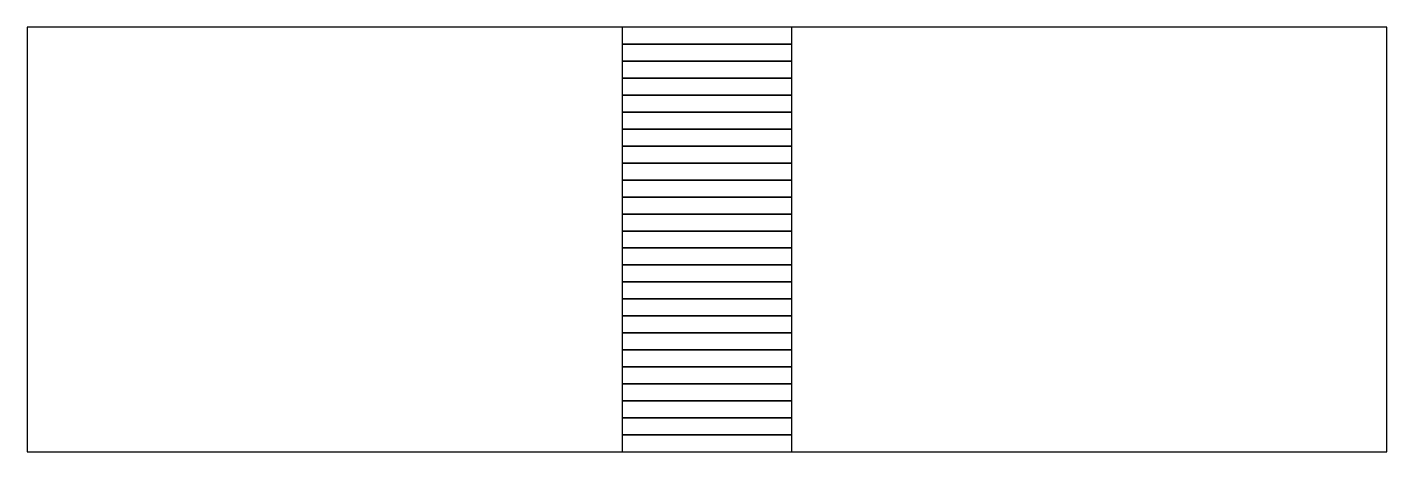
# Model space of a CAD drawing. Header units: millimetres. Extents: x 0 to 8000, y 0 to 2500.
import ezdxf

# ---------------------------------------------------------------- set-up
doc = ezdxf.new("R2010")
doc.units = ezdxf.units.MM

msp = doc.modelspace()

# ---------------------------------------------------------------- linework, layer by layer
at = {"color": 1}
for points in [[(8000, 2500), (0, 2500)], [(0, 2500), (0, 0)], [(8000, 0), (8000, 2500)], [(0, 0), (8000, 0)]]:
    msp.add_lwpolyline(points, dxfattribs=at)
for points in [[(4500, 2500), (3500, 2500)], [(3500, 2500), (3500, 2400)], [(4500, 2400), (4500, 2500)], [(4500, 2400), (3500, 2400)], [(3500, 2400), (3500, 2300)], [(3500, 2400), (4500, 2400)], [(4500, 2300), (4500, 2400)], [(4500, 2300), (3500, 2300)], [(3500, 2300), (3500, 2200)], [(3500, 2300), (4500, 2300)], [(4500, 2200), (4500, 2300)], [(4500, 2200), (3500, 2200)], [(3500, 2200), (3500, 2100)], [(3500, 2200), (4500, 2200)], [(4500, 2100), (4500, 2200)], [(4500, 2100), (3500, 2100)], [(3500, 2100), (3500, 2000)], [(3500, 2100), (4500, 2100)], [(4500, 2000), (4500, 2100)], [(4500, 2000), (3500, 2000)], [(3500, 2000), (3500, 1900)], [(3500, 2000), (4500, 2000)], [(4500, 1900), (4500, 2000)], [(4500, 1900), (3500, 1900)], [(3500, 1900), (3500, 1800)], [(3500, 1900), (4500, 1900)], [(4500, 1800), (4500, 1900)], [(4500, 1800), (3500, 1800)], [(3500, 1800), (3500, 1700)], [(3500, 1800), (4500, 1800)], [(4500, 1700), (4500, 1800)], [(4500, 1700), (3500, 1700)], [(3500, 1700), (3500, 1600)], [(3500, 1700), (4500, 1700)], [(4500, 1600), (4500, 1700)], [(4500, 1600), (3500, 1600)], [(3500, 1600), (3500, 1500)], [(3500, 1600), (4500, 1600)], [(4500, 1500), (4500, 1600)], [(4500, 1500), (3500, 1500)], [(3500, 1500), (3500, 1400)], [(3500, 1500), (4500, 1500)], [(4500, 1400), (4500, 1500)], [(4500, 1400), (3500, 1400)], [(3500, 1400), (3500, 1300)], [(3500, 1400), (4500, 1400)], [(4500, 1300), (4500, 1400)], [(4500, 1300), (3500, 1300)], [(3500, 1300), (3500, 1200)], [(3500, 1300), (4500, 1300)], [(4500, 1200), (4500, 1300)], [(4500, 1200), (3500, 1200)], [(3500, 1200), (3500, 1100)], [(3500, 1200), (4500, 1200)], [(4500, 1100), (4500, 1200)], [(4500, 1100), (3500, 1100)], [(3500, 1100), (3500, 1000)], [(3500, 1100), (4500, 1100)], [(4500, 1000), (4500, 1100)], [(4500, 1000), (3500, 1000)], [(3500, 1000), (3500, 900)], [(3500, 1000), (4500, 1000)], [(4500, 900), (4500, 1000)], [(4500, 900), (3500, 900)], [(3500, 900), (3500, 800)], [(3500, 900), (4500, 900)], [(4500, 800), (4500, 900)], [(4500, 800), (3500, 800)], [(3500, 800), (3500, 700)], [(3500, 800), (4500, 800)], [(4500, 700), (4500, 800)], [(4500, 700), (3500, 700)], [(3500, 700), (3500, 600)], [(3500, 700), (4500, 700)], [(4500, 600), (4500, 700)], [(4500, 600), (3500, 600)], [(3500, 600), (3500, 500)], [(3500, 600), (4500, 600)], [(4500, 500), (4500, 600)], [(4500, 500), (3500, 500)], [(3500, 500), (3500, 400)], [(3500, 500), (4500, 500)], [(4500, 400), (4500, 500)], [(4500, 400), (3500, 400)], [(3500, 400), (3500, 300)], [(3500, 400), (4500, 400)], [(4500, 300), (4500, 400)], [(4500, 300), (3500, 300)], [(3500, 300), (3500, 200)], [(3500, 300), (4500, 300)], [(4500, 200), (4500, 300)], [(4500, 200), (3500, 200)], [(3500, 200), (3500, 100)], [(3500, 200), (4500, 200)], [(4500, 100), (4500, 200)], [(4500, 100), (3500, 100)], [(3500, 100), (3500, 0)], [(3500, 100), (4500, 100)], [(4500, 0), (4500, 100)], [(3500, 0), (4500, 0)]]:
    msp.add_lwpolyline(points)

doc.saveas('drawing.dxf')
